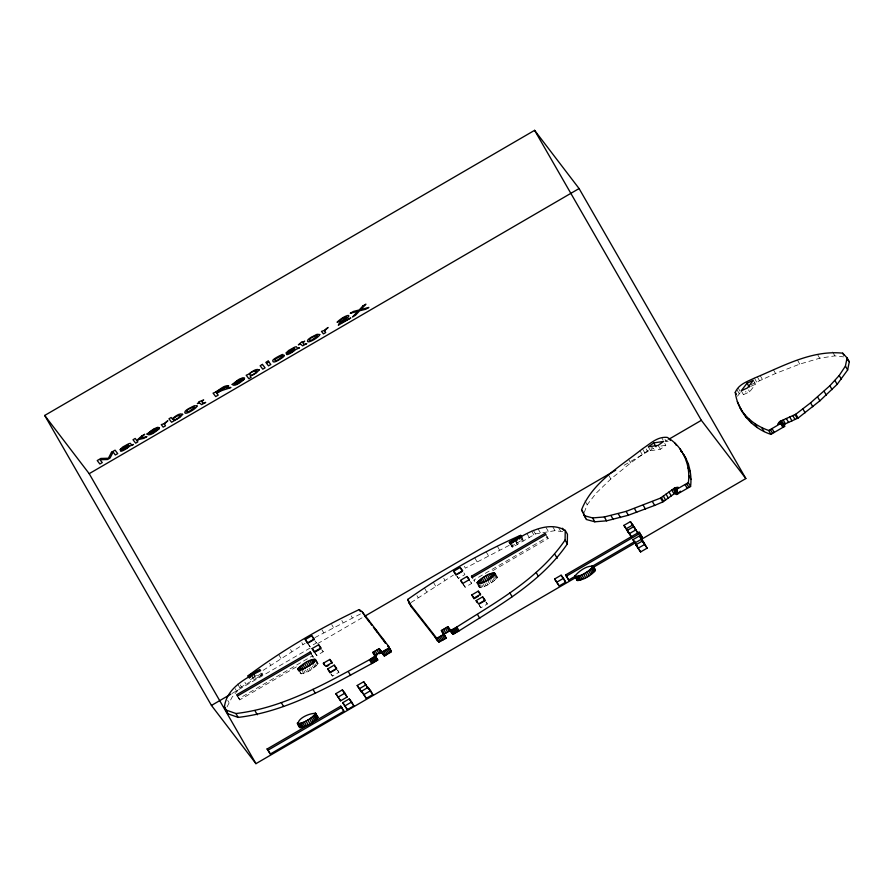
<?xml version="1.0" encoding="UTF-8"?>
<svg xmlns="http://www.w3.org/2000/svg" width="894" height="894" viewBox="0 0 894 894"><rect width="100%" height="100%" fill="white"/><g stroke="black" fill="none" stroke-linecap="round" stroke-linejoin="round"><path stroke-width="0.67" stroke-dasharray="4.47 3.35" d="M299.892 672.858C304.083 675.752 314.464 667.863 318.052 663.694L316.398 660.32M478.022 585.157L479.296 587.481C486.112 586.967 493.03 582.519 497.466 577.368L496.472 576.541M584.274 512.396L587.202 504.741L596.276 493.063L610.837 478.994L630.661 462.924L652.486 447.291M227.02 706.919L232.116 697.152L239.827 687.877L262.847 674.456L261.618 672.366M479.81 585.827L479.296 587.481M737.494 396.176L740.567 392.153M741.238 390.779L743.462 394.656L745.965 391.393M743.462 394.656L749.664 391.829L755.497 384.23L753.273 380.352M250.51 679.541L261.998 673.35L262.847 674.456L257.885 677.361L256.779 675.428M521.805 537.316L522.923 539.25L521.783 540.144M252.868 677.786L256.936 674.814M648.295 446.832L650.519 450.699L653.805 448.341M650.519 450.699L660.375 449.235L665.851 445.313L664.745 443.379M410.994 602.578L453.426 575.077M263.138 670.344L305.111 643.3M520.297 541.071L516.196 543.496M307.491 643.401L309.994 646.675L316.487 642.898L315.37 640.964M231.959 693.509L310.397 647.859M317.638 643.646L363.489 616.961M624.124 465.271L653.089 448.419M665.158 441.39L667.572 439.993M237.156 695.789L238.821 698.695L312.386 655.872L313.291 657.056L310.877 658.465M238.821 698.695L239.726 699.868L298.819 665.482M314.375 652.419L316.744 655.514L323.237 651.726L321.561 648.832M514.609 544.412L511.558 546.189L512.407 547.307L535.45 533.919L554.984 530.656L563.656 531.807M456.733 576.205L458.41 578.384L464.902 574.607L463.785 572.674M492.706 570.73L548.178 538.445L547.273 537.26L473.719 580.083L474.613 581.256L473.507 579.323M462.79 584.128L465.159 587.224L471.652 583.447L469.428 579.58M330.769 673.875L332.445 676.054L338.938 672.277L337.262 669.371M479.184 605.584L480.86 607.775L487.353 603.998L485.118 600.12M314.889 637.612L361.433 613.452M509.155 545.385L465.383 568.126L463.159 564.248M520.766 540.088L521.481 539.764M750.871 384.744L775.556 373.48L799.761 364.104L819.686 358.226L834.873 355.879L843.645 356.896M750.535 386.476L755.497 384.23M521.906 539.585L522.923 539.25M668.164 441.412L666.321 441.692L664.644 438.786M660.923 446.039L665.851 445.313M316.118 663.002L318.063 663.214M470.076 581.379L471.652 583.447M485.677 601.807L487.353 603.998M314.811 640.707L316.487 642.898M321.661 649.67L323.237 651.726M336.435 669.003L338.938 672.277M832.649 352.012L834.873 355.879M817.451 354.359L819.686 358.226M797.537 360.226L799.761 364.104M773.332 369.613L775.556 373.48M760.124 375.458L762.347 379.324M757.263 376.776L759.487 380.643M754.391 378.117L756.615 381.995M748.546 389.896L749.664 391.829M738.343 388.287L740.02 391.192M737.081 389.94L739.304 393.807M661.951 438.138L663.057 440.072M658.152 445.368L660.375 449.235M646.172 448.944L647.278 450.878M642.484 448.81L644.708 452.677M639.936 450.61L642.171 454.476M628.437 459.058L630.661 462.924M608.613 475.127L610.837 478.994M584.978 500.875L587.202 504.741M558.839 528.019L560.516 530.924M552.76 526.778L554.984 530.656M545.999 527.404L548.223 531.271M547.072 536.512L548.178 538.445M545.608 534.366L547.273 537.26M538.087 528.879L540.311 532.746M533.182 530.064L535.45 533.919M531.606 530.991L533.83 534.858M527.013 533.662L529.237 537.529M521.001 537.16L523.225 541.026M516.229 540.892L517.335 542.826M515.156 540.557L517.38 544.424M511.659 543.887L513.335 546.782M510.183 543.44L512.407 547.307M510.195 543.686L512.094 546.882M497.299 546.133L499.522 550.011M486.146 551.766L488.37 555.643M495.466 573.713L497.466 577.368M494.896 574.138L497.12 578.005M494.248 574.909L496.472 578.776M494.427 577.725L495.544 579.658M493.242 578.697L494.36 580.631M491.845 579.725L492.963 581.659M489.141 578.843L491.365 582.72M474.748 557.811L476.983 561.689M487.386 579.915L489.61 583.782M486.694 582.854L487.8 584.788M484.961 583.726L486.068 585.659M483.33 584.464L484.447 586.397M481.855 585.045L482.972 586.978M480.57 585.447L481.676 587.392M478.379 583.748L480.614 587.615M478.692 585.715L479.799 587.649M478.636 603.897L480.86 607.775M462.936 583.357L465.159 587.224M457.292 576.451L458.41 578.384M443.748 578.306L444.866 580.24M433.344 582.184L435.568 586.051M424.415 587.973L426.639 591.85M416.984 595.661L418.101 597.605M351.186 615.865L352.303 617.799M341.821 620.537L342.927 622.47M331.696 624.537L333.373 627.443M321.974 629.789L323.65 632.695M331.328 674.121L332.445 676.054M314.52 651.637L316.744 655.514M308.877 644.742L309.994 646.675M316.387 660.789L318.052 663.694M316.599 662.398L317.705 664.331M312.174 655.123L313.291 657.056M311.268 653.939L312.386 655.872M315.012 664.052L316.13 665.985M301.826 642.641L302.943 644.574M313.828 665.013L314.945 666.958M312.431 666.041L313.548 667.974M310.844 667.103L311.95 669.036M309.078 668.176L310.196 670.109M307.279 669.181L308.396 671.115M305.547 670.053L306.653 671.986M303.915 670.791L305.033 672.724M290.561 649.502L291.679 651.435M302.44 671.36L303.558 673.305M299.524 671.036L301.2 673.942M278.671 654.43L280.895 658.297M269.541 663.169L270.658 665.114M260.825 673.07L261.942 675.004M254.231 675.272L255.338 677.216M252.108 676.479L253.225 678.412M244.922 682.323L246.029 684.256M240.33 684.994L241.447 686.927M237.648 683.977L239.871 687.844L236.72 691.341L234.496 687.475M237.502 696.001L239.726 699.868M227.746 700.427L228.864 702.36"/><path stroke-width="1.34" d="M520.699 535.383L518.676 536.154C479.754 553.542 442.564 574.82 407.753 599.416L408.893 602.679L436.741 638.249L443.826 634.382L441.379 630.538L447.771 626.817L453.057 634.315L459.091 630.851C497.936 606.166 540.848 582.754 567.321 543.921L565.086 540.054L565.231 530.377C547.832 520.118 525.627 533.327 511.111 542.915L510.183 543.44L509.334 542.323L520.699 535.383L521.805 537.316M567.321 543.921L567.455 534.254L565.231 530.377M297.467 723.648C304.284 723.134 311.201 718.687 315.638 713.535C310.71 712.44 292.55 719.715 299.691 727.515C306.508 727.001 313.425 722.553 317.862 717.401L315.303 712.775M593.147 566.461C587.514 564.93 578.641 571.221 574.808 576.183C581.145 576.954 588.8 571.333 593.147 566.461L595.37 570.327C590.934 575.479 584.005 579.927 577.2 580.441L574.808 576.183M595.37 570.327L593.158 565.991M688.346 482.626L676.233 489.566L678.468 493.432L690.57 486.504L688.346 482.626C690.839 465.103 682.848 446.151 667.159 437.367C657.124 436.484 650.206 443.849 642.484 448.81C620.28 466.489 592.353 482.313 581.569 509.803L586.263 519.481L594.823 521.794L606.557 520.833L628.348 515.246L654.643 505.434L662.845 501.925L676.132 492.382M690.57 486.504C691.922 475.452 689.654 463.93 683.653 454.498M248.063 675.953L248.621 675.406C283.107 649.77 320.365 627.923 359.209 609.574L362.226 611.753L388.432 646.049L391.371 651.726L384.554 655.95L379.201 648.631L372.809 652.352L377.693 660.085L371.714 663.616C329.618 686.301 286.46 711.769 238.162 717.39L227.881 713.792L224.45 706.875C226.506 688.626 245.057 678.412 259.718 671.126L260.623 670.589L259.774 669.472L248.063 675.953L249.169 677.898M782.518 422.314C779.948 422.605 782.943 428.729 784.742 426.181L782.496 422.214L777.702 424.147L779.736 421.521L795.872 414.179L810.556 402.859L829.867 385.75L839.209 375.491L845.422 366.093L847.076 357.868L842.673 353.175C811.529 349.878 782.406 366.518 754.391 378.117C747.116 381.693 738.802 384.141 735.259 392.31C737.684 411.665 752.457 428.449 770.952 434.35L783.178 427.209L780.954 423.343L768.728 430.483C757.106 426.427 746.401 418.861 740.198 408.066M783.043 424.896L798.152 418.012L819.854 400.836L837.153 384.353L847.646 369.96L849.3 361.746L847.076 357.868M297.668 668.991C301.859 671.875 312.241 663.985 315.828 659.828C310.24 658.14 302.016 664.611 297.668 668.991L298.786 670.925M299.691 727.515L299.702 726.576M477.083 582.664C481.274 585.559 491.655 577.669 495.242 573.501C489.655 571.814 481.43 578.284 477.083 582.664L478.201 584.598M577.211 579.502L577.2 580.441M408.893 602.679L411.117 606.557L438.965 642.127L446.05 638.249L443.469 633.321M447.771 626.817L450.833 630.438L456.868 626.985C495.712 602.288 538.624 578.887 565.086 540.054M747.071 383.18L741.238 390.779L747.44 387.962L753.273 380.352L747.071 383.18L749.295 387.046M674.277 490.46C679.172 488.783 677.462 500.45 674.277 490.46C675.663 488.47 681.988 486.157 674.869 487.822L660.565 498.081L626.124 511.379L604.333 516.956L592.599 517.928L584.039 515.614M676.512 494.326L674.545 490.169M677.361 493.522L678.311 492.795M679.585 491.845L680.457 491.208M653.771 442.899L648.295 446.832L658.152 445.368L663.627 441.435L653.771 442.899L655.995 446.776M489.174 574.283L491.409 578.15L484.459 582.016L482.235 578.15M795.872 414.179L798.096 418.046M381.872 652.072L389.147 647.859L388.432 646.049M225.657 709.914L235.938 713.524C284.236 707.903 327.394 682.435 369.49 659.738L375.402 655.883M781.144 423.231L783.367 427.097M575.702 577.569L255.941 763.666L211.453 705.444L44.7 415.453L534.601 130.334L579.089 188.556L745.842 478.547L640.864 539.641M44.7 415.453L89.188 473.675L579.089 188.556M305.267 639.523L311.76 635.746L314.252 639.02L307.759 642.808L305.267 639.523L307.491 643.401L312.9 640.249M211.453 705.444L230.753 694.213M364.696 616.257L615.687 470.188M668.779 439.289L701.354 420.325L745.842 478.547M312.151 648.552L318.644 644.764L321.013 647.859L314.52 651.637L312.151 648.552L314.375 652.419L320.868 648.642L318.644 644.764M310.162 652.005L236.597 694.817L237.502 696.001L311.067 653.19L310.162 652.005L311.268 653.939M453.683 571.244L460.175 567.466L462.679 570.741L456.186 574.518L453.683 571.244L455.906 575.11L462.399 571.333L460.175 567.466M467.059 576.485L460.566 580.262L462.936 583.357L469.428 579.58L467.059 576.485L469.294 580.351M471.484 576.205L545.049 533.394L545.955 534.578L472.39 577.39L471.484 576.205L472.602 578.139M323.36 663.214L329.852 659.426L332.21 662.521L325.718 666.298L323.36 663.214L324.466 665.147M326.668 666.455L328.824 665.192M327.718 668.913L334.2 665.136L336.703 668.41L330.221 672.187L327.718 668.913L329.942 672.78L335.351 669.628M471.775 594.923L478.268 591.146L480.626 594.242L474.133 598.019L471.775 594.923L473.999 598.801L478.324 596.276M476.133 600.623L482.615 596.846L485.118 600.12L478.636 603.897L476.133 600.623L477.24 602.556M479.441 603.863L484.85 600.723L482.615 596.846M623.923 525.393L628.65 532.533L623.923 525.393L630.415 521.615L635.142 528.756L630.415 521.615M335.865 693.666L342.357 689.889L344.861 693.163L347.084 697.041L340.592 700.818L335.865 693.666L340.592 700.818M443.603 634.405L450.006 630.683M357.198 685.497L361.791 692.459L357.198 685.497L363.69 681.72L368.283 688.682L363.69 681.72M626.426 528.667L632.918 524.89M338.368 696.94L344.861 693.163M627.186 530.444L631.779 537.406L627.186 530.444L633.678 526.667L638.271 533.629L633.678 526.667M359.556 688.592L366.059 684.815M629.555 533.539L636.047 529.751M361.556 691.196L368.049 687.419L370.552 690.693L372.776 694.571L366.283 698.348L361.556 691.196L366.283 698.348M554.615 578.988L561.108 575.211L563.466 578.295L565.69 582.173L559.197 585.95L554.615 578.988L559.197 585.95M342.748 702.684L349.252 698.907L351.61 702.002L353.834 705.869L347.341 709.646L342.748 702.684L347.341 709.646M574.719 576.507L568.696 580.016L565.567 574.965L639.121 532.142L642.25 537.205L639.121 532.142M267.194 748.96L340.759 706.148L341.664 707.333L343.888 711.199L270.323 754.011L267.194 748.96L270.323 754.011M565.567 574.965L566.461 576.138L640.026 533.327M268.099 750.144L341.664 707.333M556.973 582.083L563.466 578.295M364.059 694.47L370.552 690.693M345.118 705.779L351.61 702.002M632.952 539.685L637.545 546.647L632.952 539.685L639.445 535.897L644.038 542.87L641.668 539.775M591.604 566.673L635.019 541.406M635.321 542.77L641.814 538.993M592.599 567.735L634.829 543.15M635.891 544.792L642.384 541.015L644.887 544.29L647.111 548.156L640.618 551.933L635.891 544.792L640.618 551.933M638.394 548.067L644.887 544.29M678.278 493.544L675.015 487.789M675.663 489.89L677.898 493.756M783.569 426.438L784.742 426.181M595.382 569.858L594.376 569.512L592.152 565.634M316.867 716.586L317.873 716.932M384.096 655.939C384.129 649.2 371.68 655.112 376.307 658.018L374.083 654.151M846.663 358.93L849.3 361.746M680.535 450.699L682.122 452.476L679.898 448.598M647.111 548.156L642.384 541.015M565.69 582.173L561.108 575.211M446.218 637.88L441.379 630.538M364.45 615.62L369.479 622.202M370.317 623.297L371.859 625.308M373.39 627.32L377.234 632.36M378.844 634.449L385.47 643.132L383.247 639.266M387.694 646.038L390.656 649.916M377.056 659.001L377.626 659.75M372.776 694.571L368.049 687.419M347.084 697.041L342.357 689.889M353.834 705.869L349.252 698.907M342.983 710.015L343.888 711.199M682.748 453.459L685.877 458.365M842.673 353.175L843.78 355.108M845.422 366.093L847.646 369.96M839.209 375.491L841.433 379.369M834.918 380.486L837.153 384.353M829.867 385.75L832.091 389.616M824.089 391.259L826.313 395.126M817.63 396.97L819.854 400.836M810.556 402.859L812.78 406.725M802.901 408.893L805.125 412.76M795.012 414.57L797.236 418.437M792.788 415.587L795.012 419.454M789.715 416.984L791.939 420.851M786.351 418.515L788.575 422.381M783.2 419.945L785.424 423.812M782.105 422.303L784.329 426.17M782.161 422.605L784.384 426.472M780.82 421.018L781.937 422.963M781.702 422.896L783.926 426.762M781.512 423.007L783.747 426.874M779.736 421.521L780.842 423.454M779.635 421.633L782.999 427.321M779.009 422.449L780.116 424.382M772.036 428.584L774.26 432.45M770.382 429.533L772.606 433.4M768.728 430.483L770.952 434.35M761.811 427.667L764.035 431.534M754.927 423.667L757.151 427.544M735.259 392.31L736.377 394.243M749.027 419.074L751.251 422.94M737.304 401.652L742.422 411.933M744.11 413.866L746.334 417.733M534.601 130.334L701.354 420.325M686.38 460.958L688.615 464.835M675.115 443.29L676.233 445.223M688.089 467.987L690.313 471.853M669.304 438.563L670.411 440.496M688.782 475.563L691.017 479.43M686.693 483.587L688.916 487.465M685.05 484.548L687.274 488.415M676.076 487.632L677.194 489.566M675.451 487.722L676.568 489.666M674.869 487.822L678.088 493.644M675.283 490.102L677.518 493.969M673.908 488.515L675.573 491.421M674.802 490.348L677.026 494.214M674.367 490.515L676.59 494.382M671.807 490.024L674.031 493.89M669.025 492.013L671.26 495.879M666.052 494.147L668.276 498.025M663.348 496.092L665.572 499.969M661.381 497.511L663.605 501.378M660.565 498.081L662.845 501.925M652.419 501.568L654.643 505.434M643.244 505.266L645.468 509.133M634.461 508.541L636.684 512.418M626.124 511.379L628.348 515.246M639.445 535.897L641.121 538.803M618.29 513.748L620.514 517.615M611.004 515.614L613.228 519.481M604.333 516.956L606.557 520.833M592.599 517.928L594.823 521.794M581.569 509.803L583.234 512.709M592.811 565.701L595.035 569.579M592.8 567.098L595.024 570.964M592.141 567.869L594.365 571.747M591.213 568.752L593.437 572.629M590.029 569.724L592.253 573.59M588.632 570.752L590.856 574.619M562.471 528.242L563.589 530.176M587.034 571.814L589.269 575.68M585.279 572.875L587.503 576.753M583.48 573.881L585.704 577.747M581.748 574.753L583.972 578.63M580.117 575.49L582.34 579.357M578.641 576.071L580.865 579.938M577.345 576.485L579.58 580.351M576.284 576.708L578.507 580.575M574.987 575.624L577.703 580.619M554.962 554.459L557.186 558.325M566.461 576.138L568.696 580.016M520.442 535.651L521.56 537.596M519.559 536.266L520.677 538.199M518.073 537.205L519.179 539.138M536.121 572.439L538.344 576.317M515.983 538.445L517.101 540.378M515.112 538.948L516.229 540.892M513.961 539.618L515.078 541.563M512.385 540.546L513.502 542.479M510.809 541.462L511.916 543.396M509.334 542.323L510.552 544.39M509.882 592.845L512.117 596.711M494.248 572.674L495.365 574.607M493.309 572.808L494.974 575.714M492.125 573.132L493.79 576.027M490.739 573.624L492.963 577.49M487.498 575.088L489.722 578.954M485.721 576.027L487.945 579.904M483.911 577.077L486.146 580.955M480.737 579.2L482.961 583.067M479.441 580.195L481.117 583.1M478.379 581.122L480.056 584.028M477.586 581.96L478.703 583.894M478.268 591.146L480.491 595.013M461.125 581.234L462.243 583.167M477.541 614.513L479.765 618.38M456.868 626.985L459.091 630.851M455.661 627.677L457.884 631.555M454.454 628.381L456.678 632.248M453.247 629.074L455.471 632.941M452.04 629.756L454.264 633.622M450.833 630.438L453.057 634.315M450.509 630.259L452.733 634.137M449.939 629.51L452.163 633.388M449.19 628.538L451.414 632.404M447.961 626.929L450.688 631.455M446.899 627.32L449.123 631.198M445.368 628.214L447.592 632.092M443.636 629.231L445.86 633.097M442.15 630.091L444.374 633.958M442.742 632.382L446.05 638.249M442.027 631.432L444.251 635.31M442.396 635.165L444.62 639.031M440.977 635.947L443.2 639.813M439.557 636.718L441.792 640.596M438.149 637.489L440.373 641.356M436.741 638.249L438.965 642.127M435.099 636.975L437.322 640.842M407.753 599.416L409.977 603.282M389.147 647.859L391.371 651.726M387.795 648.698L390.019 652.564M375.782 629.499L378.006 633.365M386.443 649.547L388.666 653.413M368.093 619.43L369.2 621.364M385.079 650.385L387.303 654.252M362.226 611.753L363.892 614.659M383.705 651.234L385.929 655.101M359.209 609.574L360.327 611.507M382.33 652.072L384.554 655.95M381.347 651.38L383.571 655.246M379.905 649.491L382.856 654.307M379.201 648.631L381.604 652.676M378.43 649.078L380.654 652.955M376.944 649.938L379.168 653.816M375.212 650.955L377.436 654.821M373.681 651.849L375.905 655.715M374.832 655.134L377.693 660.085M372.809 652.352L375.581 657.068M374.284 656.922L376.508 660.789M373.089 657.626L375.312 661.493M371.893 658.33L374.117 662.197M370.686 659.034L372.921 662.912M369.49 659.738L371.714 663.616M348.347 671.606L350.571 675.473M334.2 665.136L336.435 669.003M329.852 659.426L332.076 663.303M311.76 635.746L313.984 639.623M314.833 659.001L315.951 660.934M313.895 659.135L315.012 661.068M340.759 706.148L342.436 709.054M312.71 659.448L314.375 662.353M311.324 659.951L313.548 663.817M309.771 660.61L311.995 664.477M308.084 661.415L310.307 665.281L308.531 666.22L306.307 662.353M304.508 663.404L306.731 667.27M302.82 664.477L305.055 668.343M301.323 665.516L303.547 669.394M300.026 666.522L302.25 670.388M313.001 689.341L315.224 693.208M298.976 667.449L300.641 670.355M298.171 668.276L299.848 671.182M315.638 713.535L317.862 717.401M315.291 714.172L317.515 718.038M314.643 714.943L316.867 718.81M313.705 715.826L315.928 719.692M312.531 716.798L314.755 720.665M311.123 717.826L313.347 721.693M309.536 718.888L311.76 722.754M307.782 719.949L310.006 723.816M305.971 720.955L308.195 724.822M304.239 721.827L306.463 725.704M302.619 722.564L304.843 726.431M301.133 723.145L303.368 727.012M299.848 723.559L302.071 727.425M298.775 723.782L300.999 727.649M297.478 722.698L299.144 725.604M297.97 723.816L300.194 727.682M297.3 723.257L299.524 727.135M281.331 702.639L283.554 706.506M253.114 673.338L254.231 675.272M251.002 674.545L252.108 676.479M249.437 675.383L250.543 677.317M248.443 675.864L249.56 677.797M255.069 710.898L257.293 714.764M235.938 713.524L238.162 717.39M224.45 706.875L227.881 713.792M89.188 473.675L255.941 763.666M583.793 513.67L585.771 518.319M410.357 604.378L411.117 606.557M164.407 423.979L165.468 425.812L163.189 427.142L161.266 424.628L163.77 423.801L167.837 420.739L164.407 423.979M324.623 330.735L325.684 332.568L323.404 333.887L321.482 331.383L323.986 330.556L328.064 327.495L324.623 330.735M128.356 444.799C114.331 453.347 121.93 452.867 129.529 446.24L133.474 444.452L131.619 444.888L130.3 443.323L128.635 443.782L122.701 447.045L119.986 449.76L128.356 444.799M294.349 348.202C280.325 356.74 287.924 356.259 295.523 349.643L299.468 347.844L297.613 348.28L296.294 346.716L294.629 347.174L288.695 350.448L285.979 353.152L294.349 348.202M256.869 371.122C249.337 380.732 245.973 370.842 256.869 371.122M149.41 432.629L149.32 433.109C163.691 426.069 153.332 428.204 149.41 432.629M234.563 383.068L234.474 383.548C248.845 376.508 238.486 378.643 234.563 383.068M346.581 317.012L339.139 323.416L338.345 325.204L350.806 317.94L340.592 323.315C357.321 311.47 344.603 314.643 337.06 322.242L339.452 321.427L342.603 318.409L346.581 317.012M284.281 355.376L283.946 356.203A5.398 1.073 -29.9 0 1 282.202 357.79C280.336 359.019 272.212 364.73 272.771 360.45C273.039 358.583 287.946 351.376 281.465 355.89L275.408 358.963L274.86 360.438L276.212 360.573A3.241 0.648 -29.9 0 0 278.246 359.734L284.281 355.376M182.678 414.324L180.107 417.263L171.592 422.247L168.955 418.794L171.167 417.498L172.129 418.75C174.922 416.816 179.392 412.536 182.678 414.324M197.06 405.954C196.836 408.67 181.761 417.286 185.337 411.061A6.481 1.296 -29.9 0 1 188.343 408.804L194.4 405.708L197.06 405.954M319.75 334.546C319.516 337.273 304.452 345.877 308.028 339.653A6.481 1.296 -29.9 0 1 311.034 337.396L317.091 334.3L319.75 334.546M172.676 419.152C174.051 421.353 179.884 417.833 180.23 415.364L176.755 416.09L172.676 419.152M122.59 449.492C127.797 449.436 133.91 440.731 122.59 449.492M288.583 352.895C293.791 352.828 299.892 344.134 288.583 352.895M147.018 434.015C149.51 436.987 156.472 430.975 159.177 428.785C157.869 428.427 153.589 433.579 150.047 433.668L149.51 433.478L159.467 427.69L157.59 427.343L153.824 428.93L147.018 434.015M232.183 384.454C234.664 387.426 241.637 381.414 244.33 379.224C243.023 378.866 238.743 384.018 235.2 384.107L234.664 383.917L244.621 378.128L242.743 377.782L238.977 379.369L232.183 384.454M259.204 369.915L256.165 373.066L250.164 376.106L251.147 377.391L248.867 378.721L246.196 375.223C250.052 374.307 254.935 367.646 259.204 369.915M226.059 387.203L216.784 393.248L215.89 392.075L224.17 387.348L226.059 387.203M111.504 452.241L108.42 458.242L100.843 458.443L97.234 460.555L99.86 463.997L102.274 462.589L99.983 459.728L107.559 459.516L110.051 458.063L113.147 452.062L115.315 455.001L117.717 453.604L115.08 450.163L111.504 452.241M194.635 407.496L188.802 411.62L186.712 411.709L187.114 410.435A3.598 0.715 -29.9 0 1 188.969 408.96L193.517 406.781L194.635 407.496M317.325 336.088L311.492 340.212L309.402 340.301L309.805 339.038A3.598 0.715 -29.9 0 1 311.66 337.552L316.208 335.384L317.325 336.088M228.573 385.862L226.528 387.828C240.564 386.018 216.471 390.6 217.086 393.639L218.214 395.114L215.689 396.578L213.063 393.137C217.711 391.997 223.813 384.565 228.573 385.862M362.919 305.916L359.209 309.983L353.454 311.436L350.292 313.269L357.823 311.313L352.504 316.957L355.544 315.18L359.623 310.766L365.735 309.257L368.864 307.435L360.964 309.492L365.925 304.172L362.919 305.916M141.777 435.97L136.737 440.451L135.206 438.451L133.016 439.725L135.642 443.167L137.832 441.893L137.117 440.954L138.782 439.513L143.99 438.317L146.907 436.618L140.213 438.239L144.694 434.272L141.777 435.97M205.586 402.468L201.597 404.624L199.451 402.903L197.35 403.63L199.194 402.557L198.658 401.853L203.664 399.953L201.765 401.562L203.016 403.194L205.586 402.468M306.62 343.665L302.63 345.822L300.485 344.101L298.384 344.827L301.993 341.709L302.53 342.413L304.698 341.15L302.798 342.76L304.049 344.402L306.62 343.665M262.434 364.406L260.154 365.735L262.78 369.177L265.071 367.847L262.434 364.406M268.178 361.064L265.853 362.405L266.222 362.886L268.546 361.534L268.178 361.064M268.904 362.003L266.58 363.355L268.491 365.858L270.815 364.506L268.904 362.003"/></g></svg>
